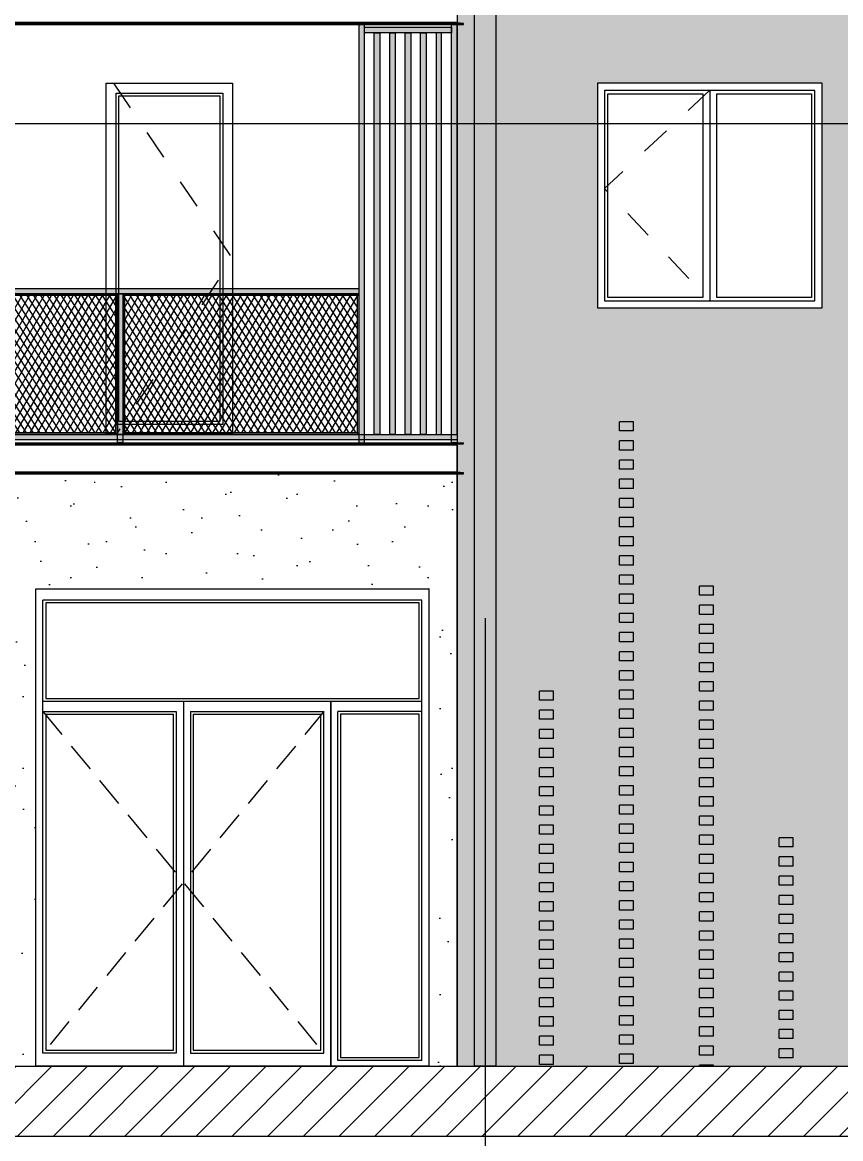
# Model space of a CAD drawing. Header units: metres. Extents: x 476297 to 476657, y 4620828 to 4621206.
# Drawn here: x 476552.88 to 476558.71, y 4621070.93 to 4621078.88 of the extents above; entities that cross this region are included whole.
import ezdxf

# ---------------------------------------------------------------- set-up
doc = ezdxf.new("R2010")
doc.units = ezdxf.units.M
doc.header["$MEASUREMENT"] = 0
doc.set_wipeout_variables(frame=1)
for name, pattern in [('Dashed', [0.423333, 0.211667, -0.211667]), ('Hidden Line', [0.3175, 0.211667, -0.105833]), ('Wipeout_Contour', [1, 0, -1])]:
    doc.linetypes.add(name, pattern=pattern)
for name, color, linetype in [('0_Pen_No__7', 7, 'Continuous'), ('2D Drafting - General_Pen_No__30_Pen_No__9_Pen_No__9', 7, 'Continuous'), ('2D Drafting - General_Pen_No__7', 7, 'Continuous'), ('gegmebi_Pen_No__7', 7, 'Continuous'), ('New2D Drafting - General', 7, 'Continuous'), ('New2D Drafting - General_Pen_No__30_Pen_No__9_Pen_No__9', 7, 'Continuous'), ('NewStructural - Bearing', 7, 'Continuous'), ('Structural - Bearing', 7, 'Continuous'), ('Structural - Bearing_Pen_No__7_Pen_No__7', 7, 'Continuous'), ('zoma', 7, 'Continuous'), ('zoma_Pen_No__5', 7, 'Continuous'), ('zoma_Pen_No__5_Pen_No__5', 7, 'Continuous')]:
    doc.layers.add(name, color=color, linetype=linetype)
doc.styles.add('GENERATED_STYLE_2', font='arial.ttf')
doc.dimstyles.new('GENERATED_STYLE__1', dxfattribs={"dimtxt": 0.2, "dimasz": 0.064421, "dimexe": 0.18, "dimexo": 0.003, "dimgap": 0.09, "dimtad": 1, "dimtih": 1, "dimtoh": 1, "dimzin": 0, "dimdsep": 46, "dimtxsty": 'GENERATED_STYLE_2', "dimblk": 'ARROWHEAD_2', "dimblk1": 'ARROWHEAD_2', "dimblk2": 'ARROWHEAD_2', "dimcen": 0.09, "dimclrd": 142, "dimclre": 142, "dimclrt": 142, "dimadec": 0, "dimazin": 0, "dimtfac": 1, "dimtdec": 4, "dimtmove": 0, "dimatfit": 3, "dimfxl": 1, "dimtolj": 1, "dimtzin": 0, "dimarcsym": 0})
pattern_1 = [(45, (476844.52715, 4621386.59104), (-0.25455844, 0.25455844), [0, -0.24, 0, -0.36]), (110, (476845.32715, 4621386.59104), (0.33828934, 0.12312725), [0, -0.176, 0, -0.304])]
pattern_2 = [(60, (476844.52715, 4621385.791044), (-0.038971143, 0.0225), []), (122.833095, (476844.52715, 4621385.791044), (0.0368060797, 0.01875), [])]

# ---------------------------------------------------------------- blocks, each defined once
blk = doc.blocks.new('*D706', base_point=(476844.5271, 4621385.791))
at = {"layer": 'zoma', "color": 142, "linetype": 'Continuous', "lineweight": 0, "transparency": 16777216}
for p, q in [((476542.2036, 4621069.5869), (476542.1547, 4621069.5021)), ((476542.1791, 4621069.4809), (476542.1791, 4621069.6081)), ((476583.9546, 4621069.5021), (476584.0035, 4621069.5869)), ((476583.979, 4621069.4809), (476583.979, 4621069.6081)), ((476542.1377, 4621069.5445), (476542.1791, 4621069.5445)), ((476542.1791, 4621069.5445), (476583.979, 4621069.5445)), ((476583.979, 4621069.5445), (476584.0205, 4621069.5445))]:
    blk.add_line(p, q, dxfattribs=at)
at = {"layer": 'zoma', "color": 142, "lineweight": 0, "transparency": 16777216, "insert": (476562.7371, 4621069.5845), "char_height": 0.2, "attachment_point": 7, "style": 'GENERATED_STYLE_2'}
blk.add_mtext('\\A1;{\\pql;\\fArial CYR|b0|i0|c204|p34;41,80}', dxfattribs=at)
blk = doc.blocks.new('ARROWHEAD_2')
at = {"color": 0, "linetype": 'Continuous', "lineweight": 0}
for p, q in [((0, 0), (-1, 0)), ((-0.38, -0.66), (0.38, 0.66))]:
    blk.add_line(p, q, dxfattribs=at)
blk = doc.blocks.new('Line_24', base_point=(476561.8931, 4621078.1579))
at = {"layer": 'zoma_Pen_No__5', "color": 142, "linetype": 'Continuous', "lineweight": 0}
blk.add_line((476561.7931, 4621078.1579), (476531.599, 4621078.1579), dxfattribs=at)

msp = doc.modelspace()

# ---------------------------------------------------------------- hatches: boundary and pattern name
at = {"layer": 'New2D Drafting - General', "linetype": 'Continuous', "lineweight": 0}
h = msp.add_hatch(dxfattribs=at)
h.set_pattern_fill('BATT_INSULATION', style=0, pattern_type=2)
h.set_pattern_definition(pattern_2)
h.paths.add_polyline_path([(476553.5491, 4621076.9355), (476551.9091, 4621076.9355), (476551.9091, 4621075.9555), (476553.5491, 4621075.9555)])
h = msp.add_hatch(dxfattribs=at)
h.set_pattern_fill('BATT_INSULATION', style=0, pattern_type=2)
h.set_pattern_definition(pattern_2)
h.paths.add_polyline_path([(476555.269, 4621076.9355), (476553.6091, 4621076.9355), (476553.6091, 4621075.9555), (476555.269, 4621075.9555)])
at = {"layer": 'New2D Drafting - General_Pen_No__30_Pen_No__9_Pen_No__9', "linetype": 'Continuous', "lineweight": 0}
for points in [[(476556.2542, 4621071.4455), (476556.1042, 4621071.4455), (476556.1042, 4621085.2456), (476556.2542, 4621085.2456)], [(476555.319, 4621078.8655), (476555.279, 4621078.8655), (476555.279, 4621075.8855), (476555.319, 4621075.8855)], [(476555.939, 4621078.8655), (476555.979, 4621078.8655), (476555.979, 4621075.8855), (476555.939, 4621075.8855)], [(476555.939, 4621078.8455), (476555.939, 4621078.8054), (476555.319, 4621078.8054), (476555.319, 4621078.8455)], [(476555.389, 4621078.8054), (476555.429, 4621078.8054), (476555.429, 4621075.9455), (476555.389, 4621075.9455)], [(476555.499, 4621078.8054), (476555.539, 4621078.8054), (476555.539, 4621075.9455), (476555.499, 4621075.9455)], [(476555.609, 4621078.8054), (476555.649, 4621078.8054), (476555.649, 4621075.9455), (476555.609, 4621075.9455)], [(476555.719, 4621078.8054), (476555.759, 4621078.8054), (476555.759, 4621075.9455), (476555.719, 4621075.9455)], [(476555.869, 4621078.8054), (476555.829, 4621078.8054), (476555.829, 4621075.9455), (476555.869, 4621075.9455)], [(476555.279, 4621076.9855), (476555.279, 4621076.9455), (476550.1791, 4621076.9455), (476550.1791, 4621076.9855)], [(476551.9091, 4621076.9355), (476551.8991, 4621076.9455), (476553.5591, 4621076.9455), (476553.5491, 4621076.9355)], [(476553.5591, 4621075.9455), (476553.5491, 4621075.9555), (476553.5491, 4621076.9355), (476553.5591, 4621076.9455)], [(476553.5991, 4621075.8855), (476553.5591, 4621075.8855), (476553.5591, 4621076.9455), (476553.5991, 4621076.9455)], [(476553.5991, 4621075.9455), (476553.6091, 4621075.9555), (476553.6091, 4621076.9355), (476553.5991, 4621076.9455)], [(476553.6091, 4621076.9355), (476553.5991, 4621076.9455), (476555.279, 4621076.9455), (476555.269, 4621076.9355)], [(476555.279, 4621075.9455), (476555.269, 4621075.9555), (476555.269, 4621076.9355), (476555.279, 4621076.9455)], [(476555.979, 4621075.9455), (476555.979, 4621075.9055), (476549.4791, 4621075.9055), (476549.4791, 4621075.9455)], [(476551.9091, 4621075.9555), (476551.8991, 4621075.9455), (476553.5591, 4621075.9455), (476553.5491, 4621075.9555)], [(476553.6091, 4621075.9555), (476553.5991, 4621075.9455), (476555.279, 4621075.9455), (476555.269, 4621075.9555)]]:
    msp.add_hatch(color=255, dxfattribs=at).paths.add_polyline_path(points)

# ---------------------------------------------------------------- linework, layer by layer
at = {"layer": '0_Pen_No__7', "color": 7, "linetype": 'Continuous', "lineweight": 0, "flags": 128}
msp.add_lwpolyline([(476558.579, 4621078.4456), (476556.979, 4621078.4456), (476556.979, 4621076.8456), (476558.579, 4621076.8456)], close=True, dxfattribs=at)
at = {"layer": '2D Drafting - General_Pen_No__30_Pen_No__9_Pen_No__9', "color": 7, "linetype": 'Continuous', "lineweight": 0, "flags": 128}
for points in [[(476550.1791, 4621075.9455), (476550.9397, 4621075.9455), (476551.08, 4621075.9455), (476551.08, 4621078.4456), (476552.68, 4621078.4456), (476552.68, 4621075.9455), (476553.4798, 4621075.9455), (476553.4798, 4621078.4456), (476554.3798, 4621078.4456), (476554.3798, 4621075.9455), (476555.9791, 4621075.9455), (476555.979, 4621078.8655), (476550.1791, 4621078.8655)], [(476556.979, 4621078.4456), (476556.979, 4621076.8456), (476558.579, 4621076.8456), (476558.579, 4621078.4456)]]:
    msp.add_lwpolyline(points, close=True, dxfattribs=at)
at = {"layer": '2D Drafting - General_Pen_No__7', "color": 7, "linetype": 'Continuous', "lineweight": 0, "flags": 128}
for points in [[(476553.4798, 4621078.4456), (476554.3798, 4621078.4456), (476554.3798, 4621075.9456), (476553.4798, 4621075.9456)], [(476553.5498, 4621078.3755), (476554.3098, 4621078.3755), (476554.3098, 4621076.0156), (476553.5498, 4621076.0156)], [(476553.5698, 4621078.3555), (476554.2898, 4621078.3555), (476554.2898, 4621076.0364), (476553.5698, 4621076.0364)]]:
    msp.add_lwpolyline(points, close=True, dxfattribs=at)
at = {"layer": '2D Drafting - General_Pen_No__7', "color": 7, "linetype": 'Dashed', "lineweight": 0, "flags": 128}
for points in [[(476553.531, 4621078.4456), (476554.3791, 4621077.1966), (476553.5523, 4621075.9464)], [(476557.7794, 4621078.3962), (476557.0292, 4621077.6964), (476557.7789, 4621076.8956)]]:
    msp.add_lwpolyline(points, dxfattribs=at)
at = {"layer": 'New2D Drafting - General', "color": 7, "linetype": 'Continuous', "lineweight": 0, "flags": 128}
for points in [[(476553.5491, 4621076.9355), (476551.9091, 4621076.9355), (476551.9091, 4621075.9555), (476553.5491, 4621075.9555)], [(476555.269, 4621076.9355), (476553.6091, 4621076.9355), (476553.6091, 4621075.9555), (476555.269, 4621075.9555)]]:
    msp.add_lwpolyline(points, close=True, dxfattribs=at)
at = {"layer": 'New2D Drafting - General_Pen_No__30_Pen_No__9_Pen_No__9', "color": 7, "linetype": 'Continuous', "lineweight": 0, "flags": 128}
for points in [[(476556.2542, 4621071.4455), (476556.1042, 4621071.4455), (476556.1042, 4621085.2456), (476556.2542, 4621085.2456)], [(476555.319, 4621078.8655), (476555.279, 4621078.8655), (476555.279, 4621075.8855), (476555.319, 4621075.8855)], [(476555.939, 4621078.8655), (476555.979, 4621078.8655), (476555.979, 4621075.8855), (476555.939, 4621075.8855)], [(476555.939, 4621078.8455), (476555.939, 4621078.8054), (476555.319, 4621078.8054), (476555.319, 4621078.8455)], [(476555.389, 4621078.8054), (476555.429, 4621078.8054), (476555.429, 4621075.9455), (476555.389, 4621075.9455)], [(476555.499, 4621078.8054), (476555.539, 4621078.8054), (476555.539, 4621075.9455), (476555.499, 4621075.9455)], [(476555.609, 4621078.8054), (476555.649, 4621078.8054), (476555.649, 4621075.9455), (476555.609, 4621075.9455)], [(476555.719, 4621078.8054), (476555.759, 4621078.8054), (476555.759, 4621075.9455), (476555.719, 4621075.9455)], [(476555.869, 4621078.8054), (476555.829, 4621078.8054), (476555.829, 4621075.9455), (476555.869, 4621075.9455)], [(476555.279, 4621076.9855), (476555.279, 4621076.9455), (476550.1791, 4621076.9455), (476550.1791, 4621076.9855)], [(476551.9091, 4621076.9355), (476551.8991, 4621076.9455), (476553.5591, 4621076.9455), (476553.5491, 4621076.9355)], [(476553.5591, 4621075.9455), (476553.5491, 4621075.9555), (476553.5491, 4621076.9355), (476553.5591, 4621076.9455)], [(476553.5991, 4621075.8855), (476553.5591, 4621075.8855), (476553.5591, 4621076.9455), (476553.5991, 4621076.9455)], [(476553.5991, 4621075.9455), (476553.6091, 4621075.9555), (476553.6091, 4621076.9355), (476553.5991, 4621076.9455)], [(476553.6091, 4621076.9355), (476553.5991, 4621076.9455), (476555.279, 4621076.9455), (476555.269, 4621076.9355)], [(476555.279, 4621075.9455), (476555.269, 4621075.9555), (476555.269, 4621076.9355), (476555.279, 4621076.9455)], [(476555.979, 4621075.9455), (476555.979, 4621075.9055), (476549.4791, 4621075.9055), (476549.4791, 4621075.9455)], [(476551.9091, 4621075.9555), (476551.8991, 4621075.9455), (476553.5591, 4621075.9455), (476553.5491, 4621075.9555)], [(476553.6091, 4621075.9555), (476553.5991, 4621075.9455), (476555.279, 4621075.9455), (476555.269, 4621075.9555)]]:
    msp.add_lwpolyline(points, close=True, dxfattribs=at)
at = {"layer": 'NewStructural - Bearing', "color": 7, "linetype": 'Continuous', "lineweight": 0}
for p, q in [((476557.1354, 4621075.9706), (476557.1354, 4621076.0356)), ((476557.2351, 4621076.0356), (476557.1354, 4621076.0356)), ((476557.2351, 4621075.9706), (476557.2351, 4621076.0356)), ((476557.2351, 4621075.9706), (476557.1354, 4621075.9706)), ((476557.1354, 4621075.8341), (476557.1354, 4621075.8991)), ((476557.2351, 4621075.8991), (476557.1354, 4621075.8991)), ((476557.2351, 4621075.8341), (476557.2351, 4621075.8991)), ((476557.2351, 4621075.8341), (476557.1354, 4621075.8341)), ((476557.1354, 4621075.6976), (476557.1354, 4621075.7626)), ((476557.2351, 4621075.7626), (476557.1354, 4621075.7626)), ((476557.2351, 4621075.6976), (476557.2351, 4621075.7626)), ((476557.2351, 4621075.6976), (476557.1354, 4621075.6976)), ((476557.1354, 4621075.5611), (476557.1354, 4621075.6261)), ((476557.2351, 4621075.6261), (476557.1354, 4621075.6261)), ((476557.2351, 4621075.5611), (476557.2351, 4621075.6261)), ((476557.2351, 4621075.5611), (476557.1354, 4621075.5611)), ((476557.1354, 4621075.4246), (476557.1354, 4621075.4896)), ((476557.2351, 4621075.4896), (476557.1354, 4621075.4896)), ((476557.2351, 4621075.4246), (476557.2351, 4621075.4896)), ((476557.2351, 4621075.4246), (476557.1354, 4621075.4246)), ((476557.1354, 4621075.288), (476557.1354, 4621075.353)), ((476557.2351, 4621075.353), (476557.1354, 4621075.353)), ((476557.2351, 4621075.288), (476557.1354, 4621075.288)), ((476557.2351, 4621075.288), (476557.2351, 4621075.353)), ((476557.1354, 4621075.1515), (476557.1354, 4621075.2165)), ((476557.2351, 4621075.2165), (476557.1354, 4621075.2165)), ((476557.2351, 4621075.1515), (476557.2351, 4621075.2165)), ((476557.2351, 4621075.1515), (476557.1354, 4621075.1515)), ((476557.1354, 4621075.015), (476557.1354, 4621075.08)), ((476557.2351, 4621075.08), (476557.1354, 4621075.08)), ((476557.2351, 4621075.015), (476557.2351, 4621075.08)), ((476557.2351, 4621075.015), (476557.1354, 4621075.015)), ((476557.1354, 4621074.8785), (476557.1354, 4621074.9435)), ((476557.2351, 4621074.9435), (476557.1354, 4621074.9435)), ((476557.2351, 4621074.8785), (476557.2351, 4621074.9435)), ((476557.2351, 4621074.8785), (476557.1354, 4621074.8785)), ((476557.1354, 4621074.742), (476557.1354, 4621074.807)), ((476557.2351, 4621074.807), (476557.1354, 4621074.807)), ((476557.2351, 4621074.742), (476557.2351, 4621074.807)), ((476557.7051, 4621074.8005), (476557.7051, 4621074.8655)), ((476557.8048, 4621074.8655), (476557.7051, 4621074.8655)), ((476557.8048, 4621074.8005), (476557.8048, 4621074.8655)), ((476557.2351, 4621074.742), (476557.1354, 4621074.742)), ((476557.8048, 4621074.8005), (476557.7051, 4621074.8005)), ((476557.7051, 4621074.6639), (476557.7051, 4621074.7289)), ((476557.8048, 4621074.7289), (476557.7051, 4621074.7289)), ((476557.8048, 4621074.6639), (476557.8048, 4621074.7289)), ((476557.1354, 4621074.6055), (476557.1354, 4621074.6705)), ((476557.2351, 4621074.6705), (476557.1354, 4621074.6705)), ((476557.2351, 4621074.6055), (476557.2351, 4621074.6705)), ((476557.8048, 4621074.6639), (476557.7051, 4621074.6639)), ((476557.2351, 4621074.6055), (476557.1354, 4621074.6055)), ((476557.7051, 4621074.5274), (476557.7051, 4621074.5924)), ((476557.8048, 4621074.5924), (476557.7051, 4621074.5924)), ((476557.8048, 4621074.5274), (476557.8048, 4621074.5924)), ((476557.1354, 4621074.4689), (476557.1354, 4621074.5339)), ((476557.2351, 4621074.5339), (476557.1354, 4621074.5339)), ((476557.2351, 4621074.4689), (476557.2351, 4621074.5339)), ((476557.8048, 4621074.5274), (476557.7051, 4621074.5274)), ((476557.2351, 4621074.4689), (476557.1354, 4621074.4689)), ((476557.7051, 4621074.3909), (476557.7051, 4621074.4559)), ((476557.8048, 4621074.4559), (476557.7051, 4621074.4559)), ((476557.8048, 4621074.3909), (476557.8048, 4621074.4559)), ((476557.1354, 4621074.3324), (476557.1354, 4621074.3974)), ((476557.2351, 4621074.3974), (476557.1354, 4621074.3974)), ((476557.2351, 4621074.3324), (476557.1354, 4621074.3324)), ((476557.2351, 4621074.3324), (476557.2351, 4621074.3974)), ((476557.8048, 4621074.3909), (476557.7051, 4621074.3909)), ((476557.1354, 4621074.1959), (476557.1354, 4621074.2609)), ((476557.2351, 4621074.2609), (476557.1354, 4621074.2609)), ((476557.2351, 4621074.1959), (476557.2351, 4621074.2609)), ((476557.7051, 4621074.2544), (476557.7051, 4621074.3194)), ((476557.8048, 4621074.3194), (476557.7051, 4621074.3194)), ((476557.8048, 4621074.2544), (476557.7051, 4621074.2544)), ((476557.8048, 4621074.2544), (476557.8048, 4621074.3194)), ((476557.2351, 4621074.1959), (476557.1354, 4621074.1959)), ((476557.7051, 4621074.1179), (476557.7051, 4621074.1829)), ((476557.8048, 4621074.1829), (476557.7051, 4621074.1829)), ((476557.8048, 4621074.1179), (476557.8048, 4621074.1829)), ((476556.5658, 4621074.0529), (476556.5658, 4621074.1179)), ((476556.6654, 4621074.1179), (476556.5658, 4621074.1179)), ((476556.6654, 4621074.0529), (476556.6654, 4621074.1179)), ((476557.1354, 4621074.0594), (476557.1354, 4621074.1244)), ((476557.2351, 4621074.1244), (476557.1354, 4621074.1244)), ((476557.2351, 4621074.0594), (476557.2351, 4621074.1244)), ((476557.8048, 4621074.1179), (476557.7051, 4621074.1179)), ((476556.6654, 4621074.0529), (476556.5658, 4621074.0529)), ((476557.2351, 4621074.0594), (476557.1354, 4621074.0594)), ((476557.7051, 4621073.9814), (476557.7051, 4621074.0464)), ((476557.8048, 4621074.0464), (476557.7051, 4621074.0464)), ((476557.8048, 4621073.9814), (476557.8048, 4621074.0464)), ((476556.5658, 4621073.9164), (476556.5658, 4621073.9814)), ((476556.6654, 4621073.9814), (476556.5658, 4621073.9814)), ((476556.6654, 4621073.9164), (476556.6654, 4621073.9814)), ((476557.1354, 4621073.9229), (476557.1354, 4621073.9879)), ((476557.2351, 4621073.9879), (476557.1354, 4621073.9879)), ((476557.2351, 4621073.9229), (476557.2351, 4621073.9879)), ((476557.8048, 4621073.9814), (476557.7051, 4621073.9814)), ((476556.6654, 4621073.9164), (476556.5658, 4621073.9164)), ((476557.2351, 4621073.9229), (476557.1354, 4621073.9229)), ((476557.1354, 4621073.7864), (476557.1354, 4621073.8514)), ((476557.2351, 4621073.8514), (476557.1354, 4621073.8514)), ((476557.2351, 4621073.7864), (476557.2351, 4621073.8514)), ((476557.7051, 4621073.8448), (476557.7051, 4621073.9098)), ((476557.8048, 4621073.9098), (476557.7051, 4621073.9098)), ((476557.8048, 4621073.8448), (476557.8048, 4621073.9098)), ((476556.5658, 4621073.7798), (476556.5658, 4621073.8448)), ((476556.6654, 4621073.8448), (476556.5658, 4621073.8448)), ((476556.6654, 4621073.7798), (476556.5658, 4621073.7798)), ((476556.6654, 4621073.7798), (476556.6654, 4621073.8448)), ((476557.2351, 4621073.7864), (476557.1354, 4621073.7864)), ((476557.8048, 4621073.8448), (476557.7051, 4621073.8448)), ((476557.7051, 4621073.7083), (476557.7051, 4621073.7733)), ((476557.8048, 4621073.7733), (476557.7051, 4621073.7733)), ((476557.8048, 4621073.7083), (476557.8048, 4621073.7733)), ((476556.5658, 4621073.6433), (476556.5658, 4621073.7083)), ((476556.6654, 4621073.7083), (476556.5658, 4621073.7083)), ((476556.6654, 4621073.6433), (476556.6654, 4621073.7083)), ((476557.1354, 4621073.6498), (476557.1354, 4621073.7148)), ((476557.2351, 4621073.7148), (476557.1354, 4621073.7148)), ((476557.2351, 4621073.6498), (476557.2351, 4621073.7148)), ((476557.8048, 4621073.7083), (476557.7051, 4621073.7083)), ((476556.6654, 4621073.6433), (476556.5658, 4621073.6433)), ((476557.2351, 4621073.6498), (476557.1354, 4621073.6498)), ((476557.7051, 4621073.5718), (476557.7051, 4621073.6368)), ((476557.8048, 4621073.6368), (476557.7051, 4621073.6368)), ((476557.8048, 4621073.5718), (476557.8048, 4621073.6368)), ((476556.5658, 4621073.5068), (476556.5658, 4621073.5718)), ((476556.6654, 4621073.5718), (476556.5658, 4621073.5718)), ((476556.6654, 4621073.5068), (476556.6654, 4621073.5718)), ((476557.1354, 4621073.5133), (476557.1354, 4621073.5783)), ((476557.2351, 4621073.5783), (476557.1354, 4621073.5783)), ((476557.2351, 4621073.5133), (476557.2351, 4621073.5783)), ((476557.8048, 4621073.5718), (476557.7051, 4621073.5718)), ((476556.6654, 4621073.5068), (476556.5658, 4621073.5068)), ((476557.2351, 4621073.5133), (476557.1354, 4621073.5133)), ((476557.7051, 4621073.4353), (476557.7051, 4621073.5003)), ((476557.8048, 4621073.5003), (476557.7051, 4621073.5003)), ((476557.8048, 4621073.4353), (476557.8048, 4621073.5003)), ((476556.5658, 4621073.3703), (476556.5658, 4621073.4353)), ((476556.6654, 4621073.4353), (476556.5658, 4621073.4353)), ((476556.6654, 4621073.3703), (476556.6654, 4621073.4353)), ((476557.1354, 4621073.3768), (476557.1354, 4621073.4418)), ((476557.2351, 4621073.4418), (476557.1354, 4621073.4418)), ((476557.2351, 4621073.3768), (476557.1354, 4621073.3768)), ((476557.2351, 4621073.3768), (476557.2351, 4621073.4418)), ((476557.8048, 4621073.4353), (476557.7051, 4621073.4353)), ((476556.6654, 4621073.3703), (476556.5658, 4621073.3703)), ((476556.5658, 4621073.2338), (476556.5658, 4621073.2988)), ((476556.6654, 4621073.2988), (476556.5658, 4621073.2988)), ((476556.6654, 4621073.2338), (476556.6654, 4621073.2988)), ((476557.1354, 4621073.2403), (476557.1354, 4621073.3053)), ((476557.2351, 4621073.3053), (476557.1354, 4621073.3053)), ((476557.2351, 4621073.2403), (476557.2351, 4621073.3053)), ((476557.7051, 4621073.2988), (476557.7051, 4621073.3638)), ((476557.8048, 4621073.3638), (476557.7051, 4621073.3638)), ((476557.8048, 4621073.2988), (476557.7051, 4621073.2988)), ((476557.8048, 4621073.2988), (476557.8048, 4621073.3638)), ((476556.6654, 4621073.2338), (476556.5658, 4621073.2338)), ((476557.2351, 4621073.2403), (476557.1354, 4621073.2403)), ((476557.7051, 4621073.1623), (476557.7051, 4621073.2273)), ((476557.8048, 4621073.2273), (476557.7051, 4621073.2273)), ((476557.8048, 4621073.1623), (476557.8048, 4621073.2273)), ((476556.5658, 4621073.0973), (476556.5658, 4621073.1623)), ((476556.6654, 4621073.1623), (476556.5658, 4621073.1623)), ((476556.6654, 4621073.0973), (476556.6654, 4621073.1623)), ((476557.1354, 4621073.1038), (476557.1354, 4621073.1688)), ((476557.2351, 4621073.1688), (476557.1354, 4621073.1688)), ((476557.2351, 4621073.1038), (476557.2351, 4621073.1688)), ((476557.8048, 4621073.1623), (476557.7051, 4621073.1623)), ((476556.6654, 4621073.0973), (476556.5658, 4621073.0973)), ((476557.2351, 4621073.1038), (476557.1354, 4621073.1038)), ((476557.7051, 4621073.0257), (476557.7051, 4621073.0907)), ((476557.8048, 4621073.0907), (476557.7051, 4621073.0907)), ((476557.8048, 4621073.0257), (476557.8048, 4621073.0907)), ((476558.2748, 4621073.0074), (476558.2748, 4621073.0724)), ((476558.3745, 4621073.0724), (476558.2748, 4621073.0724)), ((476558.3745, 4621073.0074), (476558.3745, 4621073.0724)), ((476556.5658, 4621072.9607), (476556.5658, 4621073.0257)), ((476556.6654, 4621073.0257), (476556.5658, 4621073.0257)), ((476556.6654, 4621072.9607), (476556.6654, 4621073.0257)), ((476557.1354, 4621072.9673), (476557.1354, 4621073.0323)), ((476557.2351, 4621073.0323), (476557.1354, 4621073.0323)), ((476557.2351, 4621072.9673), (476557.2351, 4621073.0323)), ((476557.8048, 4621073.0257), (476557.7051, 4621073.0257)), ((476558.3745, 4621073.0074), (476558.2748, 4621073.0074)), ((476556.6654, 4621072.9607), (476556.5658, 4621072.9607)), ((476557.2351, 4621072.9673), (476557.1354, 4621072.9673)), ((476557.7051, 4621072.8892), (476557.7051, 4621072.9542)), ((476557.8048, 4621072.9542), (476557.7051, 4621072.9542)), ((476557.8048, 4621072.8892), (476557.8048, 4621072.9542)), ((476558.2748, 4621072.8708), (476558.2748, 4621072.9358)), ((476558.3745, 4621072.9358), (476558.2748, 4621072.9358)), ((476558.3745, 4621072.8708), (476558.3745, 4621072.9358)), ((476556.5658, 4621072.8242), (476556.5658, 4621072.8892)), ((476556.6654, 4621072.8892), (476556.5658, 4621072.8892)), ((476556.6654, 4621072.8242), (476556.5658, 4621072.8242)), ((476556.6654, 4621072.8242), (476556.6654, 4621072.8892)), ((476557.1354, 4621072.8307), (476557.1354, 4621072.8957)), ((476557.2351, 4621072.8957), (476557.1354, 4621072.8957)), ((476557.2351, 4621072.8307), (476557.1354, 4621072.8307)), ((476557.2351, 4621072.8307), (476557.2351, 4621072.8957)), ((476557.8048, 4621072.8892), (476557.7051, 4621072.8892)), ((476558.3745, 4621072.8708), (476558.2748, 4621072.8708)), ((476556.5658, 4621072.6877), (476556.5658, 4621072.7527)), ((476556.6654, 4621072.7527), (476556.5658, 4621072.7527)), ((476556.6654, 4621072.6877), (476556.6654, 4621072.7527)), ((476557.1354, 4621072.6942), (476557.1354, 4621072.7592)), ((476557.2351, 4621072.7592), (476557.1354, 4621072.7592)), ((476557.2351, 4621072.6942), (476557.2351, 4621072.7592)), ((476557.7051, 4621072.7527), (476557.7051, 4621072.8177)), ((476557.8048, 4621072.8177), (476557.7051, 4621072.8177)), ((476557.8048, 4621072.7527), (476557.7051, 4621072.7527)), ((476557.8048, 4621072.7527), (476557.8048, 4621072.8177)), ((476558.2748, 4621072.7343), (476558.2748, 4621072.7993)), ((476558.3745, 4621072.7993), (476558.2748, 4621072.7993)), ((476558.3745, 4621072.7343), (476558.3745, 4621072.7993)), ((476556.6654, 4621072.6877), (476556.5658, 4621072.6877)), ((476557.2351, 4621072.6942), (476557.1354, 4621072.6942)), ((476557.7051, 4621072.6162), (476557.7051, 4621072.6812)), ((476557.8048, 4621072.6812), (476557.7051, 4621072.6812)), ((476557.8048, 4621072.6162), (476557.8048, 4621072.6812)), ((476558.3745, 4621072.7343), (476558.2748, 4621072.7343)), ((476558.2748, 4621072.5978), (476558.2748, 4621072.6628)), ((476558.3745, 4621072.6628), (476558.2748, 4621072.6628)), ((476558.3745, 4621072.5978), (476558.3745, 4621072.6628)), ((476556.5658, 4621072.5512), (476556.5658, 4621072.6162)), ((476556.6654, 4621072.6162), (476556.5658, 4621072.6162)), ((476556.6654, 4621072.5512), (476556.6654, 4621072.6162)), ((476557.1354, 4621072.5577), (476557.1354, 4621072.6227)), ((476557.2351, 4621072.6227), (476557.1354, 4621072.6227)), ((476557.2351, 4621072.5577), (476557.2351, 4621072.6227)), ((476557.8048, 4621072.6162), (476557.7051, 4621072.6162)), ((476558.3745, 4621072.5978), (476558.2748, 4621072.5978)), ((476556.6654, 4621072.5512), (476556.5658, 4621072.5512)), ((476557.2351, 4621072.5577), (476557.1354, 4621072.5577)), ((476557.7051, 4621072.4797), (476557.7051, 4621072.5447)), ((476557.8048, 4621072.5447), (476557.7051, 4621072.5447)), ((476557.8048, 4621072.4797), (476557.8048, 4621072.5447)), ((476558.2748, 4621072.4613), (476558.2748, 4621072.5263)), ((476558.3745, 4621072.5263), (476558.2748, 4621072.5263)), ((476558.3745, 4621072.4613), (476558.3745, 4621072.5263)), ((476556.5658, 4621072.4147), (476556.5658, 4621072.4797)), ((476556.6654, 4621072.4797), (476556.5658, 4621072.4797)), ((476556.6654, 4621072.4147), (476556.6654, 4621072.4797)), ((476557.1354, 4621072.4212), (476557.1354, 4621072.4862)), ((476557.2351, 4621072.4862), (476557.1354, 4621072.4862)), ((476557.2351, 4621072.4212), (476557.1354, 4621072.4212)), ((476557.2351, 4621072.4212), (476557.2351, 4621072.4862)), ((476557.8048, 4621072.4797), (476557.7051, 4621072.4797)), ((476558.3745, 4621072.4613), (476558.2748, 4621072.4613)), ((476556.6654, 4621072.4147), (476556.5658, 4621072.4147)), ((476556.5658, 4621072.2781), (476556.5658, 4621072.3431)), ((476556.6654, 4621072.3431), (476556.5658, 4621072.3431)), ((476556.6654, 4621072.2781), (476556.6654, 4621072.3431)), ((476557.1354, 4621072.2847), (476557.1354, 4621072.3497)), ((476557.2351, 4621072.3497), (476557.1354, 4621072.3497)), ((476557.2351, 4621072.2847), (476557.2351, 4621072.3497)), ((476557.7051, 4621072.3431), (476557.7051, 4621072.4081)), ((476557.8048, 4621072.4081), (476557.7051, 4621072.4081)), ((476557.8048, 4621072.3431), (476557.7051, 4621072.3431)), ((476557.8048, 4621072.3431), (476557.8048, 4621072.4081)), ((476558.2748, 4621072.3248), (476558.2748, 4621072.3898)), ((476558.3745, 4621072.3898), (476558.2748, 4621072.3898)), ((476558.3745, 4621072.3248), (476558.3745, 4621072.3898)), ((476556.6654, 4621072.2781), (476556.5658, 4621072.2781)), ((476557.2351, 4621072.2847), (476557.1354, 4621072.2847)), ((476557.7051, 4621072.2066), (476557.7051, 4621072.2716)), ((476557.8048, 4621072.2716), (476557.7051, 4621072.2716)), ((476557.8048, 4621072.2066), (476557.8048, 4621072.2716)), ((476558.3745, 4621072.3248), (476558.2748, 4621072.3248)), ((476556.5658, 4621072.1416), (476556.5658, 4621072.2066)), ((476556.6654, 4621072.2066), (476556.5658, 4621072.2066)), ((476556.6654, 4621072.1416), (476556.6654, 4621072.2066)), ((476557.1354, 4621072.1481), (476557.1354, 4621072.2131)), ((476557.2351, 4621072.2131), (476557.1354, 4621072.2131)), ((476557.2351, 4621072.1481), (476557.2351, 4621072.2131)), ((476557.8048, 4621072.2066), (476557.7051, 4621072.2066)), ((476558.2748, 4621072.1883), (476558.2748, 4621072.2533)), ((476558.3745, 4621072.2533), (476558.2748, 4621072.2533)), ((476558.3745, 4621072.1883), (476558.2748, 4621072.1883)), ((476558.3745, 4621072.1883), (476558.3745, 4621072.2533)), ((476556.6654, 4621072.1416), (476556.5658, 4621072.1416)), ((476557.2351, 4621072.1481), (476557.1354, 4621072.1481)), ((476557.7051, 4621072.0701), (476557.7051, 4621072.1351)), ((476557.8048, 4621072.1351), (476557.7051, 4621072.1351)), ((476557.8048, 4621072.0701), (476557.8048, 4621072.1351)), ((476558.2748, 4621072.0517), (476558.2748, 4621072.1167)), ((476558.3745, 4621072.1167), (476558.2748, 4621072.1167)), ((476558.3745, 4621072.0517), (476558.3745, 4621072.1167)), ((476556.5658, 4621072.0051), (476556.5658, 4621072.0701)), ((476556.6654, 4621072.0701), (476556.5658, 4621072.0701)), ((476556.6654, 4621072.0051), (476556.6654, 4621072.0701)), ((476557.1354, 4621072.0116), (476557.1354, 4621072.0766)), ((476557.2351, 4621072.0766), (476557.1354, 4621072.0766)), ((476557.2351, 4621072.0116), (476557.2351, 4621072.0766)), ((476557.8048, 4621072.0701), (476557.7051, 4621072.0701)), ((476558.3745, 4621072.0517), (476558.2748, 4621072.0517)), ((476556.6654, 4621072.0051), (476556.5658, 4621072.0051)), ((476557.2351, 4621072.0116), (476557.1354, 4621072.0116)), ((476557.7051, 4621071.9336), (476557.7051, 4621071.9986)), ((476557.8048, 4621071.9986), (476557.7051, 4621071.9986)), ((476557.8048, 4621071.9336), (476557.8048, 4621071.9986)), ((476558.2748, 4621071.9152), (476558.2748, 4621071.9802)), ((476558.3745, 4621071.9802), (476558.2748, 4621071.9802)), ((476558.3745, 4621071.9152), (476558.3745, 4621071.9802)), ((476556.5658, 4621071.8686), (476556.5658, 4621071.9336)), ((476556.6654, 4621071.9336), (476556.5658, 4621071.9336)), ((476556.6654, 4621071.8686), (476556.5658, 4621071.8686)), ((476556.6654, 4621071.8686), (476556.6654, 4621071.9336)), ((476557.1354, 4621071.8751), (476557.1354, 4621071.9401)), ((476557.2351, 4621071.9401), (476557.1354, 4621071.9401)), ((476557.2351, 4621071.8751), (476557.1354, 4621071.8751)), ((476557.2351, 4621071.8751), (476557.2351, 4621071.9401)), ((476557.8048, 4621071.9336), (476557.7051, 4621071.9336)), ((476558.3745, 4621071.9152), (476558.2748, 4621071.9152)), ((476556.5658, 4621071.7321), (476556.5658, 4621071.7971)), ((476556.6654, 4621071.7971), (476556.5658, 4621071.7971)), ((476556.6654, 4621071.7321), (476556.6654, 4621071.7971)), ((476557.1354, 4621071.7386), (476557.1354, 4621071.8036)), ((476557.2351, 4621071.8036), (476557.1354, 4621071.8036)), ((476557.2351, 4621071.7386), (476557.2351, 4621071.8036)), ((476557.7051, 4621071.7971), (476557.7051, 4621071.8621)), ((476557.8048, 4621071.8621), (476557.7051, 4621071.8621)), ((476557.8048, 4621071.7971), (476557.7051, 4621071.7971)), ((476557.8048, 4621071.7971), (476557.8048, 4621071.8621)), ((476558.2748, 4621071.7787), (476558.2748, 4621071.8437)), ((476558.3745, 4621071.8437), (476558.2748, 4621071.8437)), ((476558.3745, 4621071.7787), (476558.3745, 4621071.8437)), ((476556.6654, 4621071.7321), (476556.5658, 4621071.7321)), ((476557.2351, 4621071.7386), (476557.1354, 4621071.7386)), ((476557.7051, 4621071.6606), (476557.7051, 4621071.7256)), ((476557.8048, 4621071.7256), (476557.7051, 4621071.7256)), ((476557.8048, 4621071.6606), (476557.8048, 4621071.7256)), ((476558.3745, 4621071.7787), (476558.2748, 4621071.7787)), ((476558.2748, 4621071.6422), (476558.2748, 4621071.7072)), ((476558.3745, 4621071.7072), (476558.2748, 4621071.7072)), ((476558.3745, 4621071.6422), (476558.3745, 4621071.7072)), ((476556.5658, 4621071.5956), (476556.5658, 4621071.6606)), ((476556.6654, 4621071.6606), (476556.5658, 4621071.6606)), ((476556.6654, 4621071.5956), (476556.6654, 4621071.6606)), ((476557.1354, 4621071.6021), (476557.1354, 4621071.6671)), ((476557.2351, 4621071.6671), (476557.1354, 4621071.6671)), ((476557.2351, 4621071.6021), (476557.2351, 4621071.6671)), ((476557.8048, 4621071.6606), (476557.7051, 4621071.6606)), ((476558.3745, 4621071.6422), (476558.2748, 4621071.6422)), ((476556.6654, 4621071.5956), (476556.5658, 4621071.5956)), ((476557.2351, 4621071.6021), (476557.1354, 4621071.6021)), ((476557.7051, 4621071.524), (476557.7051, 4621071.589)), ((476557.8048, 4621071.589), (476557.7051, 4621071.589)), ((476557.8048, 4621071.524), (476557.8048, 4621071.589)), ((476558.2748, 4621071.5057), (476558.2748, 4621071.5707)), ((476558.3745, 4621071.5707), (476558.2748, 4621071.5707)), ((476558.3745, 4621071.5057), (476558.3745, 4621071.5707)), ((476556.5658, 4621071.459), (476556.5658, 4621071.524)), ((476556.6654, 4621071.524), (476556.5658, 4621071.524)), ((476556.6654, 4621071.459), (476556.6654, 4621071.524)), ((476557.1354, 4621071.4656), (476557.1354, 4621071.5306)), ((476557.2351, 4621071.5306), (476557.1354, 4621071.5306)), ((476557.2351, 4621071.4656), (476557.2351, 4621071.5306)), ((476557.8048, 4621071.524), (476557.7051, 4621071.524)), ((476558.3745, 4621071.5057), (476558.2748, 4621071.5057)), ((476556.6654, 4621071.459), (476556.5658, 4621071.459)), ((476557.2351, 4621071.4656), (476557.1354, 4621071.4656)), ((476557.8048, 4621071.4525), (476557.7051, 4621071.4525)), ((476557.7051, 4621071.4455), (476557.7051, 4621071.4525)), ((476557.8048, 4621071.4455), (476557.8048, 4621071.4525))]:
    msp.add_line(p, q, dxfattribs=at)
at = {"layer": 'Structural - Bearing', "color": 7, "linetype": 'Continuous', "lineweight": 0}
for p, q in [((476549.4327, 4621078.868), (476556.0253, 4621078.868)), ((476549.4327, 4621078.8655), (476556.0253, 4621078.8655)), ((476549.4371, 4621078.872), (476556.0209, 4621078.872)), ((476549.4745, 4621078.876), (476555.9835, 4621078.876)), ((476549.479, 4621078.8799), (476555.979, 4621078.8799)), ((476555.9794, 4621078.8784), (476555.979, 4621078.8799)), ((476555.9805, 4621078.8771), (476555.9794, 4621078.8784)), ((476555.9822, 4621078.8762), (476555.9805, 4621078.8771)), ((476555.9835, 4621078.876), (476555.9822, 4621078.8762)), ((476556.0209, 4621078.872), (476555.9835, 4621078.876)), ((476556.0221, 4621078.8717), (476556.0209, 4621078.872)), ((476556.0238, 4621078.8708), (476556.0221, 4621078.8717)), ((476556.0249, 4621078.8695), (476556.0238, 4621078.8708)), ((476556.0253, 4621078.868), (476556.0249, 4621078.8695)), ((476556.0253, 4621078.8655), (476556.0253, 4621078.868)), ((476549.4327, 4621075.8855), (476556.0253, 4621075.8855)), ((476556.0209, 4621075.8791), (476556.0221, 4621075.8793)), ((476556.0221, 4621075.8793), (476556.0238, 4621075.8802)), ((476556.0238, 4621075.8802), (476556.0249, 4621075.8815)), ((476556.0249, 4621075.8815), (476556.0253, 4621075.883)), ((476556.0253, 4621075.883), (476556.0253, 4621075.8855)), ((476556.0221, 4621075.6717), (476556.0209, 4621075.672)), ((476556.0238, 4621075.6708), (476556.0221, 4621075.6717)), ((476556.0249, 4621075.6695), (476556.0238, 4621075.6708)), ((476556.0253, 4621075.668), (476556.0249, 4621075.6695)), ((476556.0253, 4621075.6655), (476556.0253, 4621075.668))]:
    msp.add_line(p, q, dxfattribs=at)
at = {"layer": 'Structural - Bearing_Pen_No__7_Pen_No__7', "color": 7, "linetype": 'Continuous', "lineweight": 0}
for p, q in [((476557.0292, 4621078.3956), (476557.0292, 4621076.8956)), ((476558.5287, 4621078.3956), (476557.0292, 4621078.3956)), ((476557.779, 4621078.3956), (476557.779, 4621078.3705)), ((476558.5287, 4621076.8956), (476558.5287, 4621078.3956)), ((476557.0542, 4621078.3706), (476557.729, 4621078.3706)), ((476557.0542, 4621076.9206), (476557.0542, 4621078.3706)), ((476557.729, 4621078.3706), (476557.729, 4621076.9206)), ((476557.779, 4621078.3705), (476557.7789, 4621076.8956)), ((476557.829, 4621078.3706), (476558.5037, 4621078.3706)), ((476557.829, 4621076.9206), (476557.829, 4621078.3706)), ((476558.5037, 4621078.3706), (476558.5037, 4621076.9206)), ((476557.0292, 4621076.8956), (476558.5287, 4621076.8956)), ((476557.729, 4621076.9206), (476557.0542, 4621076.9206)), ((476558.5037, 4621076.9206), (476557.829, 4621076.9206))]:
    msp.add_line(p, q, dxfattribs=at)
at = {"layer": 'zoma_Pen_No__5_Pen_No__5', "color": 142, "linetype": 'Continuous', "lineweight": 0}
msp.add_line((476556.1792, 4621074.6365), (476556.1792, 4621068.3538), dxfattribs=at)

# ---------------------------------------------------------------- block references
at = {"layer": 'zoma_Pen_No__5', "color": 142, "linetype": 'Continuous', "lineweight": 0}
msp.add_blockref('Line_24', (476561.8931, 4621078.1579), dxfattribs=at)

# ---------------------------------------------------------------- wipeouts: each hides what was drawn before it
at = {"color": 254, "linetype": 'Wipeout_Contour', "lineweight": 0, "ltscale": 111493950.9695386}
msp.add_wipeout([(476542.1791, 4621075.8455), (476542.1791, 4621071.4455), (476543.7791, 4621071.4455), (476543.7791, 4621074.8455), (476547.8791, 4621074.8455), (476547.8791, 4621071.4455), (476549.4791, 4621071.4455), (476549.4791, 4621074.8454), (476552.2791, 4621074.8454), (476552.2791, 4621071.4455), (476552.9791, 4621071.4455), (476552.9791, 4621074.8454), (476555.7791, 4621074.8454), (476555.7791, 4621071.4454), (476555.979, 4621071.4454), (476555.979, 4621074.8454), (476555.979, 4621075.6655), (476549.479, 4621075.6655), (476549.479, 4621075.8455), (476548.5795, 4621075.8455), (476548.5795, 4621075.6655), (476544.1795, 4621075.6655), (476544.1795, 4621075.6799), (476544.1795, 4621075.8455)], dxfattribs=at).dxf.layer = 'New2D Drafting - General_Pen_No__30_Pen_No__9_Pen_No__9'

# ---------------------------------------------------------------- next in the draw order: hatches: boundary and pattern name
at = {"layer": 'New2D Drafting - General_Pen_No__30_Pen_No__9_Pen_No__9', "linetype": 'Continuous', "lineweight": 0}
h = msp.add_hatch(dxfattribs=at)
h.set_pattern_fill('CUT_STONE', color=8, style=0, pattern_type=2)
h.set_pattern_definition(pattern_1)
h.paths.add_polyline_path([(476542.1791, 4621075.8455), (476542.1791, 4621071.4455), (476543.7791, 4621071.4455), (476543.7791, 4621074.8455), (476547.8791, 4621074.8455), (476547.8791, 4621071.4455), (476549.4791, 4621071.4455), (476549.4791, 4621074.8454), (476552.2791, 4621074.8454), (476552.2791, 4621071.4455), (476552.9791, 4621071.4455), (476552.9791, 4621074.8454), (476555.7791, 4621074.8454), (476555.7791, 4621071.4454), (476555.979, 4621071.4454), (476555.979, 4621074.8454), (476555.979, 4621075.6655), (476549.479, 4621075.6655), (476549.479, 4621075.8455), (476548.5795, 4621075.8455), (476548.5795, 4621075.6655), (476544.1795, 4621075.6655), (476544.1795, 4621075.6799), (476544.1795, 4621075.8455)])

# ---------------------------------------------------------------- next in the draw order: linework, layer by layer
at = {"layer": '2D Drafting - General_Pen_No__7', "color": 7, "linetype": 'Continuous', "lineweight": 0, "flags": 128}
for points in [[(476555.0791, 4621074.0454), (476555.0791, 4621071.4454), (476552.9791, 4621071.4454), (476552.9791, 4621074.8454), (476555.78, 4621074.8454), (476555.7791, 4621074.8454)], [(476555.7791, 4621074.8454), (476555.7791, 4621071.4454), (476555.0791, 4621071.4454), (476555.0791, 4621074.0454)], [(476553.9791, 4621073.9714), (476553.9791, 4621071.5397), (476553.0291, 4621071.5397), (476553.0291, 4621074.7647)], [(476555.7291, 4621074.7647), (476553.0291, 4621074.7647)], [(476555.7091, 4621074.0654), (476555.7091, 4621074.7447), (476553.0491, 4621074.7447)], [(476553.0491, 4621074.7447), (476553.0491, 4621074.0654)], [(476555.7291, 4621071.4876), (476555.7291, 4621074.7647)], [(476554.0291, 4621074.0454), (476554.0291, 4621072.8954), (476554.0291, 4621071.4454)], [(476553.0491, 4621073.9525), (476553.0491, 4621071.5597), (476553.9591, 4621071.5597), (476553.9591, 4621073.9525)], [(476554.0791, 4621073.9714), (476554.0791, 4621071.5397), (476555.0291, 4621071.5397), (476555.0291, 4621073.9714)], [(476554.0991, 4621073.9525), (476554.0991, 4621071.5597), (476555.0091, 4621071.5597), (476555.0091, 4621073.9525)], [(476555.7291, 4621071.4876), (476555.1295, 4621071.4876), (476555.1295, 4621073.9714)]]:
    msp.add_lwpolyline(points, dxfattribs=at)
at = {"layer": '2D Drafting - General_Pen_No__7', "color": 7, "linetype": 'Hidden Line', "lineweight": 0, "flags": 128}
for points in [[(476553.0291, 4621073.9714), (476555.0291, 4621071.5397)], [(476555.0291, 4621073.9714), (476553.0291, 4621071.5397)]]:
    msp.add_lwpolyline(points, dxfattribs=at)
at = {"layer": '2D Drafting - General_Pen_No__7', "color": 7, "linetype": 'Continuous', "lineweight": 0, "flags": 128}
msp.add_lwpolyline([(476555.7091, 4621073.9525), (476555.1492, 4621073.9525), (476555.1492, 4621071.5076), (476555.7091, 4621071.5076)], close=True, dxfattribs=at)
at = {"layer": 'gegmebi_Pen_No__7', "color": 7, "linetype": 'Continuous', "lineweight": 0}
for p, q in [((476553.0291, 4621074.0454), (476555.7291, 4621074.0454)), ((476553.0491, 4621074.0654), (476555.7091, 4621074.0654)), ((476553.0291, 4621073.9714), (476553.9791, 4621073.9714)), ((476553.0491, 4621073.9525), (476553.9591, 4621073.9525)), ((476554.0791, 4621073.9714), (476555.0291, 4621073.9714)), ((476554.0991, 4621073.9525), (476555.0091, 4621073.9525)), ((476555.7291, 4621073.9714), (476555.1295, 4621073.9714))]:
    msp.add_line(p, q, dxfattribs=at)
at = {"layer": 'New2D Drafting - General_Pen_No__30_Pen_No__9_Pen_No__9', "color": 7, "linetype": 'Continuous', "lineweight": 0, "flags": 128}
msp.add_lwpolyline([(476542.1791, 4621075.8455), (476542.1791, 4621071.4455), (476543.7791, 4621071.4455), (476543.7791, 4621074.8455), (476547.8791, 4621074.8455), (476547.8791, 4621071.4455), (476549.4791, 4621071.4455), (476549.4791, 4621074.8454), (476552.2791, 4621074.8454), (476552.2791, 4621071.4455), (476552.9791, 4621071.4455), (476552.9791, 4621074.8454), (476555.7791, 4621074.8454), (476555.7791, 4621071.4454), (476555.979, 4621071.4454), (476555.979, 4621074.8454), (476555.979, 4621075.6655), (476549.479, 4621075.6655), (476549.479, 4621075.8455), (476548.5795, 4621075.8455), (476548.5795, 4621075.6655), (476544.1795, 4621075.6655), (476544.1795, 4621075.6799), (476544.1795, 4621075.8455)], close=True, dxfattribs=at)
at = {"layer": 'Structural - Bearing', "color": 7, "linetype": 'Continuous', "lineweight": 0}
for p, q in [((476549.4327, 4621075.883), (476556.0253, 4621075.883)), ((476549.4371, 4621075.8791), (476556.0209, 4621075.8791)), ((476549.4745, 4621075.8751), (476555.9835, 4621075.8751)), ((476549.479, 4621075.8711), (476555.979, 4621075.8711)), ((476555.979, 4621075.8711), (476555.9794, 4621075.8726)), ((476555.979, 4621075.6799), (476555.979, 4621075.8711)), ((476555.9794, 4621075.8726), (476555.9805, 4621075.8739)), ((476555.9805, 4621075.8739), (476555.9822, 4621075.8748)), ((476555.9822, 4621075.8748), (476555.9835, 4621075.8751)), ((476555.9835, 4621075.8751), (476556.0209, 4621075.8791)), ((476549.479, 4621075.6799), (476555.979, 4621075.6799)), ((476555.9794, 4621075.6784), (476555.979, 4621075.6799)), ((476549.4327, 4621075.668), (476556.0253, 4621075.668)), ((476549.4327, 4621075.6655), (476556.0253, 4621075.6655)), ((476549.4371, 4621075.672), (476556.0209, 4621075.672)), ((476549.4745, 4621075.676), (476555.9835, 4621075.676)), ((476555.9805, 4621075.6771), (476555.9794, 4621075.6784)), ((476555.9822, 4621075.6762), (476555.9805, 4621075.6771)), ((476555.9835, 4621075.676), (476555.9822, 4621075.6762)), ((476556.0209, 4621075.672), (476555.9835, 4621075.676))]:
    msp.add_line(p, q, dxfattribs=at)

# ---------------------------------------------------------------- next in the draw order: wipeouts: each hides what was drawn before it
at = {"color": 254, "linetype": 'Wipeout_Contour', "lineweight": 0, "ltscale": 18582323.9093397}
msp.add_wipeout([(476555.979, 4621071.4455), (476555.9791, 4621071.4455), (476555.9791, 4621074.8454), (476555.979, 4621074.8454)], dxfattribs=at).dxf.layer = 'New2D Drafting - General_Pen_No__30_Pen_No__9_Pen_No__9'

# ---------------------------------------------------------------- next in the draw order: hatches: boundary and pattern name
at = {"layer": '2D Drafting - General_Pen_No__30_Pen_No__9_Pen_No__9', "linetype": 'Continuous', "lineweight": 0}
h = msp.add_hatch(dxfattribs=at)
h.set_pattern_fill('BRICK___RUNNING_BOND', color=252, style=0, pattern_type=2)
h.set_pattern_definition([(0, (476587.32718, 4621075.4791), (0, 0.06664), []), (90, (476587.32718, 4621075.4791), (-0.2448, 0), [0.06664, -0.06664]), (90, (476587.44958, 4621075.54574), (-0.2448, 0), [0.06664, -0.06664])])
h.paths.add_polyline_path([(476559.579, 4621085.9451), (476542.1091, 4621085.9451), (476542.1091, 4621085.4855), (476542.1091, 4621075.8455), (476544.1795, 4621075.8455), (476544.1795, 4621075.8855), (476544.329, 4621075.8855), (476544.329, 4621078.4456), (476545.229, 4621078.4456), (476545.229, 4621075.8855), (476546.0292, 4621075.8855), (476546.0292, 4621078.4456), (476547.6292, 4621078.4456), (476547.6292, 4621075.8855), (476547.7695, 4621075.8855), (476547.7695, 4621078.8655), (476544.329, 4621078.8655), (476544.1795, 4621078.8655), (476544.1795, 4621079.0855), (476544.329, 4621079.0855), (476544.329, 4621081.6456), (476545.229, 4621081.6456), (476545.229, 4621079.0855), (476546.0292, 4621079.0855), (476546.0292, 4621081.6456), (476547.6292, 4621081.6456), (476547.6292, 4621079.0855), (476547.7695, 4621079.0855), (476547.7695, 4621082.0655), (476544.1795, 4621082.0655), (476544.1795, 4621082.2855), (476544.329, 4621082.2855), (476544.329, 4621084.8456), (476545.229, 4621084.8456), (476545.229, 4621082.2855), (476546.0292, 4621082.2855), (476546.0292, 4621084.8456), (476547.6292, 4621084.8456), (476547.6292, 4621082.2855), (476547.7695, 4621082.2855), (476547.7695, 4621085.2655), (476544.1795, 4621085.2655), (476544.1795, 4621085.4855), (476548.5795, 4621085.4855), (476548.5795, 4621085.2655), (476548.5795, 4621085.2655), (476548.5795, 4621075.8455), (476549.4791, 4621075.8455), (476549.4788, 4621085.4855), (476555.9788, 4621085.4855), (476555.9791, 4621071.4455), (476559.5793, 4621071.4455), (476559.5793, 4621079.1455), (476559.579, 4621079.1455), (476559.579, 4621081.6456), (476559.579, 4621082.3455), (476559.579, 4621084.8456)])
h.paths.add_polyline_path([(476556.979, 4621078.4456), (476556.979, 4621076.8456), (476558.579, 4621076.8456), (476558.579, 4621078.4456)], flags=0)
h.paths.add_polyline_path([(476556.979, 4621083.2456), (476558.579, 4621083.2456), (476558.579, 4621084.8456), (476556.979, 4621084.8456)], flags=0)
h.paths.add_polyline_path([(476556.979, 4621080.0456), (476556.979, 4621081.6456), (476558.579, 4621081.6456), (476558.579, 4621080.0456)], flags=0)
at = {"layer": '2D Drafting - General_Pen_No__7', "linetype": 'Continuous', "lineweight": 0}
h = msp.add_hatch(dxfattribs=at)
h.set_pattern_fill('MASONRY_BLOCK', style=0, pattern_type=2)
h.set_pattern_definition([(45, (476844.52715, 4621385.79104), (-0.12727922, 0.12727922), [])])
h.paths.add_polyline_path([(476535.3314, 4621070.9455), (476535.3314, 4621071.4455), (476587.3713, 4621071.4455), (476587.3713, 4621070.9455)])
at = {"layer": 'New2D Drafting - General_Pen_No__30_Pen_No__9_Pen_No__9', "linetype": 'Continuous', "lineweight": 0}
h = msp.add_hatch(dxfattribs=at)
h.set_pattern_fill('CUT_STONE', color=8, style=0, pattern_type=2)
h.set_pattern_definition(pattern_1)
h.paths.add_polyline_path([(476555.979, 4621071.4455), (476555.9791, 4621071.4455), (476555.9791, 4621074.8454), (476555.979, 4621074.8454)])

# ---------------------------------------------------------------- next in the draw order: linework, layer by layer
at = {"layer": '2D Drafting - General_Pen_No__30_Pen_No__9_Pen_No__9', "color": 7, "linetype": 'Continuous', "lineweight": 0, "flags": 128}
msp.add_lwpolyline([(476548.5795, 4621075.8455), (476549.4791, 4621075.8455), (476549.4788, 4621085.4855), (476555.9788, 4621085.4855), (476555.9791, 4621071.4455), (476559.5793, 4621071.4455), (476559.5793, 4621079.1455), (476559.579, 4621079.1455), (476559.579, 4621081.6456), (476559.579, 4621082.3455), (476559.579, 4621084.8456), (476559.579, 4621085.9451), (476542.1091, 4621085.9451)], dxfattribs=at)
at = {"layer": '2D Drafting - General_Pen_No__7', "color": 7, "linetype": 'Continuous', "lineweight": 0, "flags": 128}
msp.add_lwpolyline([(476535.3314, 4621070.9455), (476535.3314, 4621071.4455), (476587.3713, 4621071.4455), (476587.3713, 4621070.9455)], close=True, dxfattribs=at)
at = {"layer": 'New2D Drafting - General_Pen_No__30_Pen_No__9_Pen_No__9', "color": 7, "linetype": 'Continuous', "lineweight": 0, "flags": 128}
msp.add_lwpolyline([(476555.979, 4621071.4455), (476555.9791, 4621071.4455), (476555.9791, 4621074.8454), (476555.979, 4621074.8454)], close=True, dxfattribs=at)

# ---------------------------------------------------------------- next in the draw order: dimensions: what is measured, and where the dimension line sits
at = {"layer": 'zoma', "color": 142, "linetype": 'Continuous', "lineweight": 0}
dim = msp.add_linear_dim(base=(476583.979, 4621069.5445), p1=(476542.1791, 4621071.4455), p2=(476583.979, 4621071.4455), dimstyle='GENERATED_STYLE__1', dxfattribs=at)
dim.commit()
dim.dimension.update_dxf_attribs({"geometry": '*D706', "text_midpoint": (476563.0731, 4621069.6845), "dimtype": 160})

doc.saveas('drawing.dxf')
